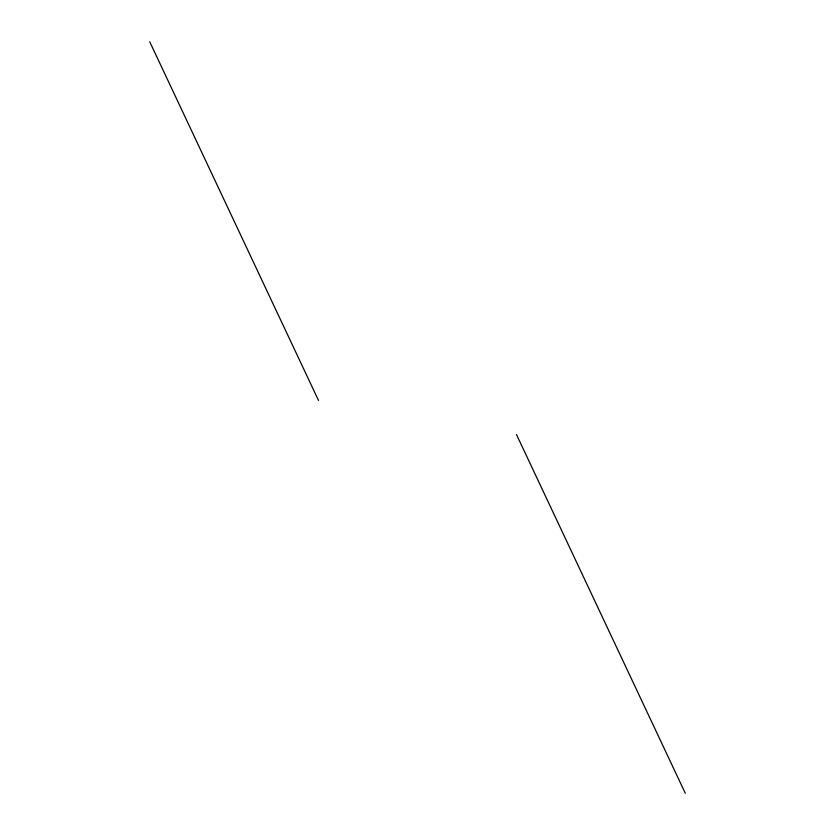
<?xml version="1.0" encoding="UTF-8"?>
<svg xmlns="http://www.w3.org/2000/svg" width="835" height="835" viewBox="0 0 835 835"><rect width="100%" height="100%" fill="white"/><g stroke="black" fill="none" stroke-linecap="round" stroke-linejoin="round"><path stroke-width="1.25" d="M516.479 434.524L685.284 793.25M149.715 41.75L318.521 400.476"/></g></svg>
